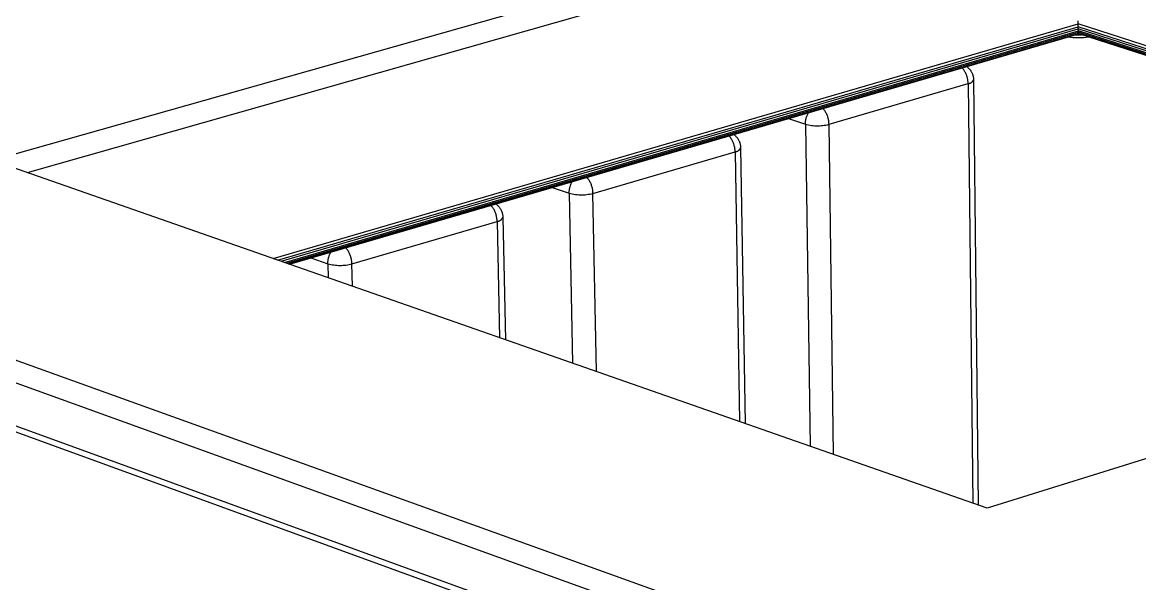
# Model space of a CAD drawing. Header units: millimetres. Extents: x -987 to 2591, y -102 to 2398.
# Drawn here: x -120.2 to 12.9, y 579.7 to 646.6 of the extents above; entities that cross this region are included whole.
import ezdxf

# ---------------------------------------------------------------- set-up
doc = ezdxf.new("R2010")
doc.units = ezdxf.units.MM
doc.header["$MEASUREMENT"] = 0
doc.layers.add('Utwórz2D linie widoczne', color=7, linetype='Continuous', true_color=0x000000)

msp = doc.modelspace()

# ---------------------------------------------------------------- linework, layer by layer
at = {"layer": 'Utwórz2D linie widoczne'}
for p, q in [((-123.81, 630.19), (4.49, 666.61)), ((-119.57, 628.71), (4.51, 664.05)), ((-90.32, 618.48), (5.61, 646.45)), ((-89.78, 618.29), (5.61, 646.11)), ((-89.35, 618.14), (5.63, 645.85)), ((5.61, 646.45), (5.6, 646.82)), ((5.61, 646.11), (5.61, 646.45)), ((91.06, 618.77), (5.61, 646.45)), ((5.63, 645.85), (5.61, 646.11)), ((90.51, 618.6), (5.61, 646.11)), ((5.64, 645.62), (5.63, 645.85)), ((90.09, 618.47), (5.63, 645.85)), ((-88.97, 618), (5.64, 645.62)), ((-88.69, 617.9), (5.65, 645.45)), ((-88.47, 617.83), (5.67, 645.32)), ((-88.38, 617.8), (5.69, 645.27)), ((4.45, 644.91), (4.71, 644.87)), ((4.71, 644.87), (4.98, 644.84)), ((4.98, 644.84), (5.24, 644.82)), ((5.24, 644.82), (5.51, 644.81)), ((5.33, 645.16), (5.4, 645.15)), ((5.4, 645.15), (5.47, 645.14)), ((5.47, 645.14), (5.54, 645.14)), ((5.51, 644.81), (5.78, 644.81)), ((5.54, 645.14), (5.61, 645.13)), ((5.61, 645.13), (5.67, 645.13)), ((5.65, 645.45), (5.64, 645.62)), ((89.72, 618.35), (5.64, 645.62)), ((5.67, 645.32), (5.65, 645.45)), ((89.45, 618.27), (5.65, 645.45)), ((5.69, 645.27), (5.67, 645.32)), ((89.25, 618.21), (5.67, 645.32)), ((5.67, 645.13), (5.74, 645.13)), ((89.18, 618.18), (5.69, 645.27)), ((5.74, 645.13), (5.81, 645.14)), ((5.78, 644.81), (6.04, 644.82)), ((5.81, 645.14), (5.88, 645.14)), ((5.88, 645.14), (5.95, 645.15)), ((5.95, 645.15), (6.02, 645.16)), ((6.04, 644.82), (6.31, 644.84)), ((6.31, 644.84), (6.57, 644.86)), ((6.57, 644.86), (6.84, 644.9)), ((-8.14, 641.14), (-8.2, 641.21)), ((-8.08, 641.06), (-8.14, 641.14)), ((-8.02, 640.98), (-8.08, 641.06)), ((-7.97, 640.9), (-8.02, 640.98)), ((-7.92, 640.82), (-7.97, 640.9)), ((-7.87, 640.73), (-7.92, 640.82)), ((-7.82, 640.65), (-7.87, 640.73)), ((-7.78, 640.56), (-7.82, 640.65)), ((-7.74, 640.47), (-7.78, 640.56)), ((-7.7, 640.38), (-7.74, 640.47)), ((-7.66, 641.37), (-7.61, 641.33)), ((-7.61, 641.33), (-7.56, 641.28)), ((-7.56, 641.28), (-7.51, 641.24)), ((-7.51, 641.24), (-7.46, 641.19)), ((-7.46, 641.19), (-7.41, 641.15)), ((-7.41, 641.15), (-7.36, 641.1)), ((-7.36, 641.1), (-7.32, 641.04)), ((-7.32, 641.04), (-7.27, 640.99)), ((-7.27, 640.99), (-7.23, 640.94)), ((-7.23, 640.94), (-7.19, 640.88)), ((-7.19, 640.88), (-7.16, 640.82)), ((-7.16, 640.82), (-7.12, 640.77)), ((-7.12, 640.77), (-7.09, 640.71)), ((-7.09, 640.71), (-7.06, 640.65)), ((-7.06, 640.65), (-7.03, 640.59)), ((-7.03, 640.59), (-7, 640.52)), ((-7, 640.52), (-6.98, 640.46)), ((-6.98, 640.46), (-6.95, 640.4)), ((-24.07, 634.48), (-7.49, 639.33)), ((-7.66, 640.29), (-7.7, 640.38)), ((-7.63, 640.2), (-7.66, 640.29)), ((-7.6, 640.1), (-7.63, 640.2)), ((-7.58, 640.01), (-7.6, 640.1)), ((-7.56, 639.91), (-7.58, 640.01)), ((-7.54, 639.82), (-7.56, 639.91)), ((-7.52, 639.72), (-7.54, 639.82)), ((-7.51, 639.63), (-7.52, 639.72)), ((-7.5, 639.53), (-7.51, 639.63)), ((-7.49, 639.43), (-7.5, 639.53)), ((-7.49, 639.33), (-7.49, 639.43)), ((-7.49, 639.33), (-6.92, 589.3)), ((-7.49, 639.33), (-7.47, 639.33)), ((-7.47, 639.33), (-7.44, 639.34)), ((-7.44, 639.34), (-7.42, 639.34)), ((-7.42, 639.34), (-7.39, 639.35)), ((-7.39, 639.35), (-7.37, 639.35)), ((-7.37, 639.35), (-7.34, 639.36)), ((-7.34, 639.36), (-7.32, 639.36)), ((-7.32, 639.36), (-7.29, 639.37)), ((-7.29, 639.37), (-7.27, 639.38)), ((-7.27, 639.38), (-7.25, 639.39)), ((-7.25, 639.39), (-7.22, 639.4)), ((-7.22, 639.4), (-7.2, 639.41)), ((-7.2, 639.41), (-7.18, 639.42)), ((-7.18, 639.42), (-7.16, 639.44)), ((-7.16, 639.44), (-7.14, 639.45)), ((-7.14, 639.45), (-7.11, 639.46)), ((-7.11, 639.46), (-7.09, 639.48)), ((-7.09, 639.48), (-7.07, 639.49)), ((-7.07, 639.49), (-7.05, 639.51)), ((-7.05, 639.51), (-7.04, 639.53)), ((-7.04, 639.53), (-7.02, 639.54)), ((-7.02, 639.54), (-7, 639.56)), ((-7, 639.56), (-6.98, 639.58)), ((-6.98, 639.58), (-6.97, 639.6)), ((-6.97, 639.6), (-6.95, 639.62)), ((-6.95, 640.4), (-6.93, 640.33)), ((-6.95, 639.62), (-6.94, 639.64)), ((-6.94, 639.64), (-6.92, 639.66)), ((-6.93, 640.33), (-6.92, 640.26)), ((-6.92, 640.26), (-6.9, 640.2)), ((-6.92, 639.66), (-6.91, 639.68)), ((-6.91, 639.68), (-6.9, 639.7)), ((-6.9, 640.2), (-6.89, 640.13)), ((-6.9, 639.7), (-6.88, 639.73)), ((-6.89, 640.13), (-6.87, 640.06)), ((-6.88, 639.73), (-6.87, 639.75)), ((-6.87, 640.06), (-6.87, 640)), ((-6.87, 640), (-6.86, 639.93)), ((-6.87, 639.75), (-6.86, 639.77)), ((-6.86, 639.93), (-6.85, 639.86)), ((-6.86, 639.77), (-6.85, 639.79)), ((-6.85, 639.86), (-6.85, 639.79)), ((-6.85, 639.78), (-6.28, 589.07)), ((-28.9, 635.17), (-26.88, 634.49)), ((-26.82, 635.06), (-26.8, 635.15)), ((-26.8, 635.15), (-26.78, 635.24)), ((-26.78, 635.24), (-26.75, 635.34)), ((-26.75, 635.34), (-26.72, 635.43)), ((-26.72, 635.43), (-26.69, 635.52)), ((-26.69, 635.52), (-26.65, 635.6)), ((-26.65, 635.6), (-26.61, 635.69)), ((-26.61, 635.69), (-26.57, 635.78)), ((-26.57, 635.78), (-26.52, 635.86)), ((-24.72, 636.29), (-24.79, 636.37)), ((-24.66, 636.21), (-24.72, 636.29)), ((-24.6, 636.12), (-24.66, 636.21)), ((-24.54, 636.04), (-24.6, 636.12)), ((-24.49, 635.95), (-24.54, 636.04)), ((-24.44, 635.86), (-24.49, 635.95)), ((-24.39, 635.77), (-24.44, 635.86)), ((-24.35, 635.67), (-24.39, 635.77)), ((-24.3, 635.58), (-24.35, 635.67)), ((-24.27, 635.48), (-24.3, 635.58)), ((-24.23, 635.39), (-24.27, 635.48)), ((-24.2, 635.29), (-24.23, 635.39)), ((-24.17, 635.19), (-24.2, 635.29)), ((-24.15, 635.09), (-24.17, 635.19)), ((-26.88, 634.68), (-26.87, 634.78)), ((-26.88, 634.59), (-26.88, 634.68)), ((-26.88, 634.49), (-26.88, 634.59)), ((-26.88, 634.49), (-26.32, 596.08)), ((-26.88, 634.49), (-26.7, 634.44)), ((-26.87, 634.78), (-26.86, 634.87)), ((-26.86, 634.87), (-26.84, 634.97)), ((-26.84, 634.97), (-26.82, 635.06)), ((-26.7, 634.44), (-26.51, 634.4)), ((-26.51, 634.4), (-26.33, 634.37)), ((-26.33, 634.37), (-26.14, 634.34)), ((-26.14, 634.34), (-25.95, 634.32)), ((-25.95, 634.32), (-25.76, 634.31)), ((-25.76, 634.31), (-25.57, 634.3)), ((-25.57, 634.3), (-25.38, 634.3)), ((-25.38, 634.3), (-25.19, 634.31)), ((-25.19, 634.31), (-25.01, 634.32)), ((-25.01, 634.32), (-24.82, 634.34)), ((-24.82, 634.34), (-24.63, 634.36)), ((-24.63, 634.36), (-24.44, 634.39)), ((-24.44, 634.39), (-24.26, 634.43)), ((-24.26, 634.43), (-24.07, 634.48)), ((-24.13, 634.99), (-24.15, 635.09)), ((-24.11, 634.89), (-24.13, 634.99)), ((-24.09, 634.79), (-24.11, 634.89)), ((-24.08, 634.68), (-24.09, 634.79)), ((-24.08, 634.58), (-24.08, 634.68)), ((-24.07, 634.48), (-24.08, 634.58)), ((-23.52, 595.1), (-24.07, 634.48)), ((-35.91, 633.02), (-35.98, 633.1)), ((-35.85, 632.94), (-35.91, 633.02)), ((-35.79, 632.85), (-35.85, 632.94)), ((-35.73, 632.77), (-35.79, 632.85)), ((-35.68, 632.68), (-35.73, 632.77)), ((-35.63, 632.59), (-35.68, 632.68)), ((-35.58, 632.5), (-35.63, 632.59)), ((-35.54, 632.4), (-35.58, 632.5)), ((-35.42, 633.26), (-35.37, 633.22)), ((-35.37, 633.22), (-35.31, 633.18)), ((-35.31, 633.18), (-35.26, 633.13)), ((-35.26, 633.13), (-35.21, 633.09)), ((-35.21, 633.09), (-35.16, 633.04)), ((-35.16, 633.04), (-35.12, 632.99)), ((-35.12, 632.99), (-35.07, 632.94)), ((-35.07, 632.94), (-35.03, 632.89)), ((-35.03, 632.89), (-34.99, 632.83)), ((-34.99, 632.83), (-34.95, 632.78)), ((-34.95, 632.78), (-34.91, 632.72)), ((-34.91, 632.72), (-34.88, 632.66)), ((-34.88, 632.66), (-34.84, 632.6)), ((-34.84, 632.6), (-34.81, 632.54)), ((-34.81, 632.54), (-34.78, 632.48)), ((-34.78, 632.48), (-34.75, 632.42)), ((-52.2, 626.24), (-35.26, 631.2)), ((-35.49, 632.31), (-35.54, 632.4)), ((-35.46, 632.21), (-35.49, 632.31)), ((-35.42, 632.11), (-35.46, 632.21)), ((-35.39, 632.02), (-35.42, 632.11)), ((-35.36, 631.92), (-35.39, 632.02)), ((-35.34, 631.82), (-35.36, 631.92)), ((-35.31, 631.71), (-35.34, 631.82)), ((-35.3, 631.61), (-35.31, 631.71)), ((-35.28, 631.51), (-35.3, 631.61)), ((-35.27, 631.41), (-35.28, 631.51)), ((-35.26, 631.3), (-35.27, 631.41)), ((-35.26, 631.2), (-35.26, 631.3)), ((-35.26, 631.2), (-34.74, 599.03)), ((-35.26, 631.2), (-35.24, 631.2)), ((-35.24, 631.2), (-35.21, 631.2)), ((-35.21, 631.2), (-35.18, 631.21)), ((-35.18, 631.21), (-35.16, 631.21)), ((-35.16, 631.21), (-35.13, 631.22)), ((-35.13, 631.22), (-35.11, 631.22)), ((-35.11, 631.22), (-35.08, 631.23)), ((-35.08, 631.23), (-35.06, 631.24)), ((-35.06, 631.24), (-35.04, 631.25)), ((-35.04, 631.25), (-35.01, 631.26)), ((-35.01, 631.26), (-34.99, 631.27)), ((-34.99, 631.27), (-34.97, 631.28)), ((-34.97, 631.28), (-34.94, 631.29)), ((-34.94, 631.29), (-34.92, 631.3)), ((-34.92, 631.3), (-34.9, 631.32)), ((-34.9, 631.32), (-34.88, 631.33)), ((-34.88, 631.33), (-34.86, 631.34)), ((-34.86, 631.34), (-34.84, 631.36)), ((-34.84, 631.36), (-34.82, 631.38)), ((-34.82, 631.38), (-34.8, 631.39)), ((-34.8, 631.39), (-34.78, 631.41)), ((-34.78, 631.41), (-34.76, 631.43)), ((-34.76, 631.43), (-34.74, 631.45)), ((-34.75, 632.42), (-34.73, 632.35)), ((-34.74, 631.45), (-34.73, 631.47)), ((-34.73, 632.35), (-34.71, 632.29)), ((-34.73, 631.47), (-34.71, 631.49)), ((-34.71, 632.29), (-34.69, 632.22)), ((-34.71, 631.49), (-34.7, 631.51)), ((-34.7, 631.51), (-34.68, 631.53)), ((-34.69, 632.22), (-34.67, 632.16)), ((-34.68, 631.53), (-34.67, 631.55)), ((-34.67, 632.16), (-34.65, 632.09)), ((-34.67, 631.55), (-34.65, 631.57)), ((-34.65, 632.09), (-34.64, 632.03)), ((-34.65, 631.57), (-34.64, 631.59)), ((-34.64, 632.03), (-34.62, 631.96)), ((-34.64, 631.59), (-34.63, 631.62)), ((-34.63, 631.62), (-34.62, 631.64)), ((-34.62, 631.96), (-34.61, 631.89)), ((-34.62, 631.64), (-34.61, 631.66)), ((-34.61, 631.89), (-34.61, 631.82)), ((-34.61, 631.82), (-34.6, 631.76)), ((-34.61, 631.66), (-34.6, 631.69)), ((-34.6, 631.76), (-34.6, 631.69)), ((-34.6, 631.67), (-34.07, 598.8)), ((-186.29, 629.88), (-10.15, 566.45)), ((-5.23, 588.7), (-123.81, 630.19)), ((123.74, 628.98), (-5.23, 588.7)), ((-186.18, 627.22), (-10.12, 563.6)), ((-54.92, 627.06), (-54.89, 627.14)), ((-54.89, 627.14), (-54.86, 627.23)), ((-54.86, 627.23), (-54.83, 627.31)), ((-54.83, 627.31), (-54.8, 627.4)), ((-54.8, 627.4), (-54.76, 627.48)), ((-54.76, 627.48), (-54.72, 627.56)), ((-54.72, 627.56), (-54.67, 627.64)), ((-52.85, 628.07), (-52.92, 628.15)), ((-52.79, 627.99), (-52.85, 628.07)), ((-52.73, 627.9), (-52.79, 627.99)), ((-52.67, 627.82), (-52.73, 627.9)), ((-52.62, 627.73), (-52.67, 627.82)), ((-52.57, 627.64), (-52.62, 627.73)), ((-52.52, 627.55), (-52.57, 627.64)), ((-52.47, 627.45), (-52.52, 627.55)), ((-52.43, 627.36), (-52.47, 627.45)), ((-52.39, 627.26), (-52.43, 627.36)), ((-52.36, 627.16), (-52.39, 627.26)), ((-52.33, 627.06), (-52.36, 627.16)), ((-57.05, 626.95), (-55.03, 626.26)), ((-55.03, 626.44), (-55.02, 626.53)), ((-55.03, 626.35), (-55.03, 626.44)), ((-55.03, 626.26), (-55.03, 626.35)), ((-55.03, 626.26), (-54.64, 605.99)), ((-55.03, 626.26), (-54.85, 626.21)), ((-55.02, 626.53), (-55.01, 626.62)), ((-55.01, 626.62), (-55, 626.71)), ((-55, 626.71), (-54.98, 626.79)), ((-54.98, 626.79), (-54.97, 626.88)), ((-54.97, 626.88), (-54.95, 626.97)), ((-54.95, 626.97), (-54.92, 627.06)), ((-54.85, 626.21), (-54.66, 626.17)), ((-54.66, 626.17), (-54.47, 626.13)), ((-54.47, 626.13), (-54.28, 626.11)), ((-54.28, 626.11), (-54.09, 626.09)), ((-54.09, 626.09), (-53.9, 626.07)), ((-53.9, 626.07), (-53.71, 626.06)), ((-53.71, 626.06), (-53.52, 626.06)), ((-53.52, 626.06), (-53.33, 626.07)), ((-53.33, 626.07), (-53.14, 626.08)), ((-53.14, 626.08), (-52.95, 626.1)), ((-52.95, 626.1), (-52.76, 626.13)), ((-52.76, 626.13), (-52.57, 626.16)), ((-52.57, 626.16), (-52.38, 626.2)), ((-52.38, 626.2), (-52.2, 626.24)), ((-52.3, 626.96), (-52.33, 627.06)), ((-52.27, 626.86), (-52.3, 626.96)), ((-52.25, 626.76), (-52.27, 626.86)), ((-52.23, 626.66), (-52.25, 626.76)), ((-52.22, 626.55), (-52.23, 626.66)), ((-52.21, 626.45), (-52.22, 626.55)), ((-52.2, 626.35), (-52.21, 626.45)), ((-52.2, 626.24), (-52.2, 626.35)), ((-51.79, 605), (-52.2, 626.24)), ((-64.28, 624.73), (-64.35, 624.81)), ((-64.22, 624.65), (-64.28, 624.73)), ((-64.16, 624.56), (-64.22, 624.65)), ((-64.1, 624.48), (-64.16, 624.56)), ((-64.05, 624.39), (-64.1, 624.48)), ((-63.77, 624.98), (-63.71, 624.94)), ((-63.71, 624.94), (-63.66, 624.9)), ((-63.66, 624.9), (-63.61, 624.85)), ((-63.61, 624.85), (-63.56, 624.81)), ((-63.56, 624.81), (-63.51, 624.76)), ((-63.51, 624.76), (-63.46, 624.71)), ((-63.46, 624.71), (-63.42, 624.66)), ((-63.42, 624.66), (-63.37, 624.6)), ((-63.37, 624.6), (-63.33, 624.55)), ((-63.33, 624.55), (-63.29, 624.49)), ((-63.29, 624.49), (-63.25, 624.43)), ((-63.99, 624.3), (-64.05, 624.39)), ((-63.95, 624.2), (-63.99, 624.3)), ((-63.9, 624.11), (-63.95, 624.2)), ((-63.86, 624.01), (-63.9, 624.11)), ((-63.82, 623.92), (-63.86, 624.01)), ((-63.79, 623.82), (-63.82, 623.92)), ((-63.75, 623.72), (-63.79, 623.82)), ((-63.72, 623.62), (-63.75, 623.72)), ((-63.7, 623.52), (-63.72, 623.62)), ((-63.68, 623.41), (-63.7, 623.52)), ((-63.66, 623.31), (-63.68, 623.41)), ((-63.64, 623.21), (-63.66, 623.31)), ((-63.63, 623.1), (-63.64, 623.21)), ((-63.25, 624.43), (-63.22, 624.38)), ((-63.22, 624.38), (-63.18, 624.32)), ((-63.18, 624.32), (-63.15, 624.25)), ((-63.15, 624.25), (-63.12, 624.19)), ((-63.13, 623.1), (-63.11, 623.12)), ((-63.12, 624.19), (-63.09, 624.13)), ((-63.11, 623.12), (-63.09, 623.14)), ((-63.09, 624.13), (-63.07, 624.07)), ((-63.09, 623.14), (-63.08, 623.16)), ((-63.08, 623.16), (-63.06, 623.18)), ((-63.07, 624.07), (-63.04, 624)), ((-63.06, 623.18), (-63.04, 623.2)), ((-63.04, 624), (-63.02, 623.94)), ((-63.04, 623.2), (-63.03, 623.23)), ((-63.03, 623.23), (-63.01, 623.25)), ((-63.02, 623.94), (-63, 623.87)), ((-63.01, 623.25), (-63, 623.27)), ((-63, 623.87), (-62.99, 623.8)), ((-63, 623.27), (-62.98, 623.3)), ((-62.99, 623.8), (-62.97, 623.74)), ((-62.98, 623.3), (-62.97, 623.32)), ((-62.97, 623.74), (-62.96, 623.67)), ((-62.97, 623.32), (-62.96, 623.34)), ((-62.96, 623.67), (-62.95, 623.6)), ((-62.96, 623.34), (-62.95, 623.37)), ((-62.95, 623.6), (-62.94, 623.53)), ((-62.95, 623.37), (-62.94, 623.39)), ((-62.94, 623.53), (-62.94, 623.46)), ((-62.94, 623.46), (-62.94, 623.39)), ((-62.94, 623.38), (-62.63, 608.79)), ((-187.69, 622.06), (-8, 556.67)), ((-185.72, 622.05), (-7.91, 557.4)), ((-80.92, 617.83), (-63.62, 622.9)), ((-63.63, 623), (-63.63, 623.1)), ((-63.62, 622.9), (-63.63, 623)), ((-63.62, 622.9), (-63.33, 609.03)), ((-63.62, 622.9), (-63.59, 622.9)), ((-63.59, 622.9), (-63.57, 622.9)), ((-63.57, 622.9), (-63.54, 622.9)), ((-63.54, 622.9), (-63.51, 622.91)), ((-63.51, 622.91), (-63.49, 622.92)), ((-63.49, 622.92), (-63.46, 622.92)), ((-63.46, 622.92), (-63.43, 622.93)), ((-63.43, 622.93), (-63.41, 622.94)), ((-63.41, 622.94), (-63.38, 622.95)), ((-63.38, 622.95), (-63.36, 622.96)), ((-63.36, 622.96), (-63.33, 622.97)), ((-63.33, 622.97), (-63.31, 622.98)), ((-63.31, 622.98), (-63.29, 622.99)), ((-63.29, 622.99), (-63.26, 623.01)), ((-63.26, 623.01), (-63.24, 623.02)), ((-63.24, 623.02), (-63.22, 623.04)), ((-63.22, 623.04), (-63.19, 623.05)), ((-63.19, 623.05), (-63.17, 623.07)), ((-63.17, 623.07), (-63.15, 623.09)), ((-63.15, 623.09), (-63.13, 623.1)), ((-83.51, 619.08), (-83.47, 619.16)), ((-83.47, 619.16), (-83.43, 619.24)), ((-81.58, 619.68), (-81.65, 619.76)), ((-81.52, 619.6), (-81.58, 619.68)), ((-81.46, 619.51), (-81.52, 619.6)), ((-81.4, 619.42), (-81.46, 619.51)), ((-81.35, 619.33), (-81.4, 619.42)), ((-81.29, 619.24), (-81.35, 619.33)), ((-81.25, 619.15), (-81.29, 619.24)), ((-81.2, 619.05), (-81.25, 619.15)), ((-85.8, 618.55), (-83.78, 617.84)), ((-83.78, 618.12), (-83.77, 618.21)), ((-83.78, 618.03), (-83.78, 618.12)), ((-83.78, 617.94), (-83.78, 618.03)), ((-83.78, 617.84), (-83.78, 617.94)), ((-83.78, 617.84), (-83.74, 616.18)), ((-83.78, 617.84), (-83.61, 617.8)), ((-83.77, 618.21), (-83.75, 618.3)), ((-83.75, 618.3), (-83.74, 618.39)), ((-83.74, 618.39), (-83.72, 618.48)), ((-83.72, 618.48), (-83.7, 618.57)), ((-83.7, 618.57), (-83.67, 618.66)), ((-83.67, 618.66), (-83.65, 618.74)), ((-83.65, 618.74), (-83.62, 618.83)), ((-83.62, 618.83), (-83.58, 618.91)), ((-83.61, 617.8), (-83.43, 617.76)), ((-83.58, 618.91), (-83.55, 619)), ((-83.55, 619), (-83.51, 619.08)), ((-81.27, 617.75), (-81.09, 617.79)), ((-81.16, 618.96), (-81.2, 619.05)), ((-81.12, 618.86), (-81.16, 618.96)), ((-81.08, 618.76), (-81.12, 618.86)), ((-81.09, 617.79), (-80.92, 617.83)), ((-81.05, 618.66), (-81.08, 618.76)), ((-81.02, 618.56), (-81.05, 618.66)), ((-81, 618.46), (-81.02, 618.56)), ((-80.98, 618.35), (-81, 618.46)), ((-80.96, 618.25), (-80.98, 618.35)), ((-80.94, 618.15), (-80.96, 618.25)), ((-80.93, 618.04), (-80.94, 618.15)), ((-80.92, 617.94), (-80.93, 618.04)), ((-80.92, 617.83), (-80.92, 617.94)), ((-80.85, 615.16), (-80.92, 617.83)), ((-83.43, 617.76), (-83.25, 617.73)), ((-83.25, 617.73), (-83.07, 617.7)), ((-83.07, 617.7), (-82.89, 617.68)), ((-82.89, 617.68), (-82.71, 617.66)), ((-82.71, 617.66), (-82.53, 617.65)), ((-82.53, 617.65), (-82.35, 617.65)), ((-82.35, 617.65), (-82.17, 617.65)), ((-82.17, 617.65), (-81.99, 617.66)), ((-81.99, 617.66), (-81.81, 617.67)), ((-81.81, 617.67), (-81.63, 617.69)), ((-81.63, 617.69), (-81.45, 617.72)), ((-81.45, 617.72), (-81.27, 617.75))]:
    msp.add_line(p, q, dxfattribs=at)

doc.saveas('drawing.dxf')
